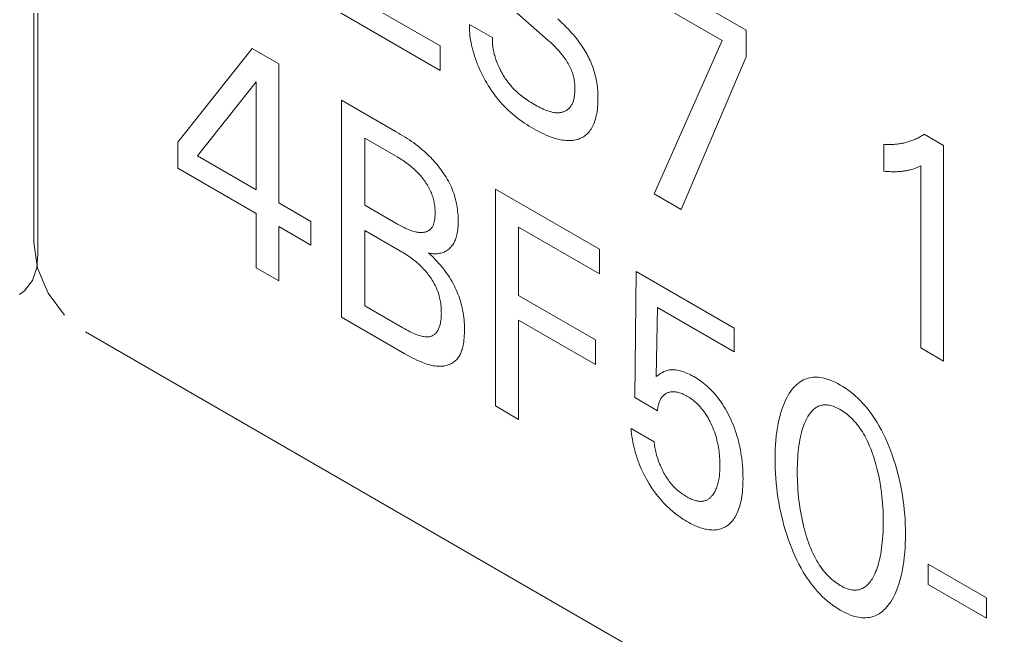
# Model space of a CAD drawing. Header units: inches. Extents: x 67578 to 72421, y -34894 to -31675.
# Drawn here: x 69713.42 to 69722.22, y -33406.03 to -33400.5 of the extents above; entities that cross this region are included whole.
import ezdxf

# ---------------------------------------------------------------- set-up
doc = ezdxf.new("R2010")
doc.units = ezdxf.units.IN
doc.header["$MEASUREMENT"] = 0

# ---------------------------------------------------------------- blocks, each defined once
blk = doc.blocks.new('ET200S')
at = {"lineweight": 0}
for p, q in [((76.0996, 30.9937), (76.0996, -34.4898)), ((76.1225, -34.5561), (76.1225, 30.9274)), ((79.4737, -32.9169), (80.1225, -33.2915)), ((79.9878, -33.3509), (79.4737, -33.0541)), ((77.9312, -33.1122), (78.3946, -33.3798)), ((78.3946, -33.5187), (77.8006, -33.1757)), ((79.0055, -33.3497), (78.8134, -33.1798)), ((78.5603, -33.2594), (78.6916, -33.3351)), ((80.1225, -33.2915), (80.1225, -33.4417)), ((76.9123, -33.9236), (77.3331, -33.3957)), ((77.3331, -33.3957), (77.484, -33.4828)), ((78.3946, -33.3798), (78.3946, -33.5187)), ((79.6029, -34.2163), (79.9878, -33.3509)), ((80.1225, -33.4417), (79.7565, -34.3049)), ((77.484, -33.4828), (77.484, -34.2675)), ((77.3561, -33.5835), (77.0239, -34.0019)), ((77.3561, -34.1937), (77.3561, -33.5835)), ((77.8378, -33.6871), (78.147, -33.8656)), ((77.8378, -34.9119), (77.8378, -33.6871)), ((81.1292, -33.8796), (81.2374, -33.9421)), ((76.9123, -34.0711), (76.9123, -33.9236)), ((77.9684, -33.9014), (77.9684, -34.2798)), ((80.9005, -34.0887), (80.9005, -33.936)), ((81.2374, -33.9421), (81.2374, -35.1599)), ((77.0239, -34.0019), (77.3561, -34.1937)), ((81.1095, -35.0861), (81.1095, -34.0575)), ((77.3561, -34.3274), (76.9123, -34.0711)), ((78.7071, -34.189), (79.2951, -34.5285)), ((78.7071, -35.4138), (78.7071, -34.189)), ((79.7565, -34.3049), (79.6029, -34.2163)), ((77.484, -34.2675), (77.6646, -34.3718)), ((77.9684, -34.2798), (78.1542, -34.3871)), ((77.3561, -34.6338), (77.3561, -34.3274)), ((77.6646, -34.3718), (77.6646, -34.5055)), ((77.484, -34.4012), (77.484, -34.7076)), ((77.6646, -34.5055), (77.484, -34.4012)), ((77.9684, -34.4222), (77.9684, -34.8484)), ((79.2951, -34.6673), (78.8377, -34.4033)), ((78.8377, -34.4033), (78.8377, -34.7896)), ((76.1202, -34.635), (76.0996, -34.4898)), ((76.1157, -34.6315), (76.1225, -34.5561)), ((79.2951, -34.5285), (79.2951, -34.6673)), ((76.0918, -34.7048), (76.1157, -34.6315)), ((76.1796, -34.7764), (76.1202, -34.635)), ((77.484, -34.7076), (77.3561, -34.6338)), ((79.4946, -35.3667), (79.5028, -34.6553)), ((79.5028, -34.6553), (80.0555, -34.9744)), ((76.0476, -34.7641), (76.0918, -34.7048)), ((76.0189, -34.785), (76.0476, -34.7641)), ((76.2734, -34.9019), (76.1796, -34.7764)), ((78.8377, -34.7896), (79.2714, -35.0399)), ((77.9684, -34.8484), (78.1842, -34.973)), ((79.6225, -34.8581), (79.6151, -35.2479)), ((80.0555, -35.1081), (79.6225, -34.8581)), ((78.1957, -35.1185), (77.8378, -34.9119)), ((79.2714, -35.1788), (78.8377, -34.9284)), ((78.8377, -34.9284), (78.8377, -35.4892)), ((76.3911, -34.9946), (86.2906, -40.71)), ((80.0555, -34.9744), (80.0555, -35.1081)), ((79.2714, -35.0399), (79.2714, -35.1788)), ((81.2374, -35.1599), (81.1095, -35.0861)), ((79.6225, -35.4405), (79.4946, -35.3667)), ((78.8377, -35.4892), (78.7071, -35.4138)), ((79.473, -35.5408), (79.6036, -35.6162)), ((81.1522, -36.3072), (81.481, -36.497)), ((81.1522, -36.4226), (81.1522, -36.3072)), ((81.481, -36.6125), (81.1522, -36.4226)), ((81.481, -36.497), (81.481, -36.6125))]:
    blk.add_line(p, q, dxfattribs=at)
for points in [[(79.2863, -33.6724), (79.2861, -33.6625), (79.2858, -33.6525), (79.2853, -33.6424), (79.2847, -33.6322), (79.2838, -33.622), (79.2827, -33.6116), (79.2814, -33.6012), (79.2798, -33.5907), (79.278, -33.58), (79.2761, -33.5704), (79.2741, -33.5607), (79.2718, -33.5509), (79.2692, -33.5411), (79.2665, -33.5312), (79.2635, -33.5213), (79.2603, -33.5114), (79.2569, -33.5015), (79.2532, -33.4916), (79.2494, -33.4821), (79.2454, -33.4725), (79.2412, -33.463), (79.2368, -33.4535), (79.2321, -33.4441), (79.2273, -33.4347), (79.2224, -33.4254), (79.2172, -33.4163), (79.2118, -33.4072), (79.2048, -33.3958), (79.1975, -33.3846), (79.1899, -33.3735), (79.1822, -33.3627), (79.1743, -33.3521), (79.1662, -33.3416), (79.1567, -33.3298), (79.147, -33.3182), (79.1372, -33.3068), (79.1272, -33.2957), (79.1171, -33.2848), (79.1069, -33.2741), (79.0949, -33.2619), (79.0829, -33.25), (79.0708, -33.2383), (79.0585, -33.2269)], [(78.5603, -33.2594), (78.56, -33.2715), (78.5602, -33.2839), (78.5607, -33.2965), (78.5617, -33.3093), (78.563, -33.3223), (78.5647, -33.3355), (78.5668, -33.3488), (78.5693, -33.3622), (78.5721, -33.3758), (78.5757, -33.3912), (78.5798, -33.4067), (78.5843, -33.4222), (78.5892, -33.4378), (78.5945, -33.4535), (78.6002, -33.4691), (78.6063, -33.4848), (78.6127, -33.5003), (78.6194, -33.5156), (78.6265, -33.5307), (78.6339, -33.5457), (78.6416, -33.5606), (78.6496, -33.5754), (78.6579, -33.5899), (78.6665, -33.6042), (78.6753, -33.6183), (78.6845, -33.6322), (78.6939, -33.6457), (78.7035, -33.659), (78.7134, -33.6719), (78.7235, -33.6845), (78.7338, -33.6967), (78.7455, -33.7097), (78.7574, -33.7223), (78.7694, -33.7344), (78.7817, -33.746), (78.7942, -33.7572), (78.8068, -33.768), (78.8195, -33.7784), (78.8324, -33.7884), (78.8453, -33.798), (78.8583, -33.8073), (78.8713, -33.8162), (78.8844, -33.8247), (78.8975, -33.8329), (78.9106, -33.8408), (78.9236, -33.8484), (78.9379, -33.8564), (78.9521, -33.864), (78.9662, -33.8712), (78.9803, -33.878), (78.9943, -33.8843), (79.0083, -33.8902), (79.0222, -33.8955), (79.033, -33.8992), (79.0438, -33.9027), (79.0545, -33.9057), (79.0652, -33.9084), (79.0757, -33.9106), (79.0862, -33.9125), (79.0965, -33.9138), (79.1068, -33.9148), (79.1162, -33.9152), (79.1254, -33.9153), (79.1345, -33.9149), (79.1435, -33.9141), (79.1522, -33.9128), (79.1608, -33.9111), (79.1692, -33.909), (79.1773, -33.9064), (79.1843, -33.9037), (79.1911, -33.9006), (79.1978, -33.8973), (79.2042, -33.8935), (79.2104, -33.8894), (79.2164, -33.8849), (79.2221, -33.8801), (79.2276, -33.875), (79.2329, -33.8694), (79.2379, -33.8636), (79.2427, -33.8572), (79.2473, -33.8504), (79.2516, -33.8433), (79.2556, -33.8359), (79.2593, -33.8282), (79.2628, -33.8201), (79.266, -33.8119), (79.269, -33.8033), (79.2717, -33.7946), (79.2742, -33.7856), (79.2769, -33.774), (79.2793, -33.7622), (79.2813, -33.7501), (79.2829, -33.7377), (79.2842, -33.7251), (79.2852, -33.7122), (79.2859, -33.6991), (79.2862, -33.6858), (79.2863, -33.6724)], [(78.8213, -33.6347), (78.8153, -33.6289), (78.8093, -33.6228), (78.8035, -33.6166), (78.7977, -33.6101), (78.7931, -33.6048), (78.7886, -33.5993), (78.7841, -33.5937), (78.7796, -33.5879), (78.7753, -33.5821), (78.771, -33.5762), (78.7668, -33.5701), (78.7627, -33.564), (78.7586, -33.5578), (78.7546, -33.5515), (78.7508, -33.5451), (78.747, -33.5387), (78.7433, -33.5322), (78.7397, -33.5256), (78.7362, -33.519), (78.7328, -33.5123), (78.7295, -33.5056), (78.7264, -33.4989), (78.7233, -33.4921), (78.7204, -33.4853), (78.7174, -33.4782), (78.7146, -33.4711), (78.7119, -33.464), (78.7094, -33.4568), (78.707, -33.4497), (78.7048, -33.4426), (78.7027, -33.4355), (78.7007, -33.4284), (78.699, -33.4213), (78.6973, -33.4143), (78.6959, -33.4073), (78.6948, -33.4015), (78.6938, -33.3956), (78.6929, -33.3899), (78.6922, -33.3841), (78.6916, -33.3784), (78.6911, -33.3728), (78.6908, -33.3672), (78.6905, -33.3617), (78.6905, -33.3562), (78.6905, -33.3508), (78.6907, -33.3455), (78.6911, -33.3403), (78.6916, -33.3351)], [(79.0055, -33.3497), (79.0134, -33.3568), (79.0213, -33.364), (79.0291, -33.3714), (79.0369, -33.379), (79.0447, -33.3867), (79.0523, -33.3946), (79.0598, -33.4028), (79.0673, -33.4111), (79.0746, -33.4197), (79.0819, -33.4286), (79.0889, -33.4377), (79.094, -33.4444), (79.0989, -33.4513), (79.1037, -33.4583), (79.1084, -33.4654), (79.1129, -33.4726), (79.1173, -33.4799), (79.1215, -33.4872), (79.1254, -33.4947), (79.1292, -33.5021), (79.1327, -33.5097), (79.136, -33.5172), (79.139, -33.5248), (79.1416, -33.5321), (79.144, -33.5393), (79.1461, -33.5466), (79.148, -33.5539), (79.1496, -33.5612), (79.151, -33.5684), (79.1523, -33.5756), (79.1533, -33.5827), (79.1541, -33.5899), (79.1548, -33.5969), (79.1553, -33.6039), (79.1557, -33.6109), (79.1559, -33.6186), (79.156, -33.6262), (79.1559, -33.6337), (79.1556, -33.6411), (79.1551, -33.6483), (79.1544, -33.6554), (79.1535, -33.6623), (79.1524, -33.6691), (79.1511, -33.6757), (79.1499, -33.681), (79.1486, -33.6861), (79.1471, -33.6911), (79.1455, -33.6959), (79.1437, -33.7006), (79.1418, -33.7052), (79.1397, -33.7095), (79.1375, -33.7137), (79.1351, -33.7177), (79.1326, -33.7216), (79.1299, -33.7252), (79.1271, -33.7286), (79.1242, -33.7318), (79.1211, -33.7349), (79.1179, -33.7377), (79.1146, -33.7404), (79.1111, -33.7428), (79.1075, -33.7451), (79.1038, -33.7472), (79.1, -33.7491), (79.0961, -33.7508), (79.0921, -33.7524), (79.088, -33.7538), (79.0838, -33.7549), (79.0796, -33.7559), (79.0752, -33.7568), (79.0708, -33.7574), (79.0663, -33.7578), (79.0618, -33.7581), (79.0572, -33.7582), (79.0526, -33.7581), (79.0466, -33.7578), (79.0405, -33.7571), (79.0344, -33.7562), (79.0282, -33.755), (79.0219, -33.7536), (79.0156, -33.7519), (79.0093, -33.75), (79.0029, -33.7479), (78.9965, -33.7456), (78.99, -33.743), (78.9806, -33.7391), (78.9713, -33.7349), (78.9618, -33.7303), (78.9523, -33.7255), (78.9428, -33.7204), (78.9332, -33.715), (78.9236, -33.7095), (78.9149, -33.7044), (78.9061, -33.6991), (78.8974, -33.6936), (78.8887, -33.6879), (78.88, -33.6821), (78.8714, -33.6761), (78.8628, -33.6698), (78.8543, -33.6633), (78.8459, -33.6566), (78.8376, -33.6496), (78.8294, -33.6423), (78.8213, -33.6347)], [(78.3283, -34.5493), (78.3352, -34.5509), (78.3421, -34.5522), (78.3488, -34.5533), (78.3555, -34.554), (78.3621, -34.5543), (78.3686, -34.5544), (78.375, -34.5542), (78.3813, -34.5537), (78.3875, -34.5528), (78.3935, -34.5517), (78.3995, -34.5503), (78.4053, -34.5486), (78.411, -34.5466), (78.4165, -34.5444), (78.4219, -34.5419), (78.4274, -34.5389), (78.4327, -34.5356), (78.4378, -34.5321), (78.4428, -34.5283), (78.4476, -34.5241), (78.4521, -34.5197), (78.4565, -34.515), (78.4607, -34.5101), (78.4646, -34.5049), (78.4683, -34.4994), (78.4718, -34.4936), (78.475, -34.4876), (78.478, -34.4814), (78.4809, -34.4747), (78.4834, -34.4677), (78.4858, -34.4605), (78.4879, -34.453), (78.4897, -34.4453), (78.4913, -34.4374), (78.4927, -34.4293), (78.494, -34.4197), (78.4951, -34.4097), (78.4959, -34.3996), (78.4964, -34.3892), (78.4967, -34.3786), (78.4967, -34.3679), (78.4966, -34.3573), (78.4962, -34.3467), (78.4955, -34.3359), (78.4947, -34.3249), (78.4936, -34.3139), (78.4922, -34.3028), (78.4906, -34.2916), (78.4887, -34.2804), (78.4865, -34.2691), (78.484, -34.2578), (78.4813, -34.2464), (78.4782, -34.2351), (78.4748, -34.2237), (78.4711, -34.2124), (78.467, -34.2011), (78.4626, -34.1898), (78.4579, -34.1786), (78.4526, -34.1671), (78.447, -34.1557), (78.441, -34.1444), (78.4347, -34.1331), (78.4281, -34.122), (78.4212, -34.1111), (78.414, -34.1002), (78.4067, -34.0896), (78.399, -34.0791), (78.3912, -34.0687), (78.3832, -34.0586), (78.3751, -34.0487), (78.3668, -34.0389), (78.3584, -34.0294), (78.3499, -34.0202), (78.3413, -34.0112), (78.3296, -33.9994), (78.3178, -33.9881), (78.3059, -33.9772), (78.2939, -33.9667), (78.2819, -33.9566), (78.2698, -33.9469), (78.2576, -33.9376), (78.2454, -33.9286), (78.2331, -33.9198), (78.2208, -33.9114), (78.2085, -33.9032), (78.1962, -33.8953), (78.1839, -33.8876), (78.1716, -33.8801), (78.1593, -33.8728), (78.147, -33.8656)], [(81.1292, -33.8796), (81.1241, -33.8829), (81.119, -33.8862), (81.1138, -33.8893), (81.1086, -33.8923), (81.1033, -33.8953), (81.098, -33.8981), (81.0926, -33.9009), (81.0872, -33.9035), (81.0817, -33.9061), (81.0762, -33.9086), (81.0706, -33.9109), (81.0649, -33.9132), (81.0593, -33.9154), (81.0537, -33.9174), (81.048, -33.9193), (81.0423, -33.9212), (81.0366, -33.9229), (81.0308, -33.9245), (81.025, -33.9261), (81.0191, -33.9275), (81.0132, -33.9289), (81.0073, -33.9301), (81.0013, -33.9313), (80.9952, -33.9323), (80.9891, -33.9333), (80.983, -33.9341), (80.9769, -33.9349), (80.9707, -33.9355), (80.9645, -33.9361), (80.9583, -33.9365), (80.952, -33.9369), (80.9457, -33.9371), (80.9394, -33.9373), (80.933, -33.9373), (80.9265, -33.9373), (80.9201, -33.9371), (80.9136, -33.9368), (80.9071, -33.9365), (80.9005, -33.936)], [(77.9684, -33.9014), (78.1547, -34.009), (78.1624, -34.0136), (78.1701, -34.0183), (78.1779, -34.0232), (78.1856, -34.0282), (78.1934, -34.0333), (78.2011, -34.0386), (78.2088, -34.0442), (78.2164, -34.0499), (78.2241, -34.0558), (78.2316, -34.0619), (78.2392, -34.0683), (78.2467, -34.075), (78.2541, -34.0819), (78.2615, -34.089), (78.2687, -34.0965), (78.2742, -34.1023), (78.2795, -34.1082), (78.2848, -34.1144), (78.29, -34.1206), (78.2951, -34.127), (78.3001, -34.1335), (78.305, -34.1401), (78.3098, -34.1469), (78.3144, -34.1537), (78.3188, -34.1607), (78.3232, -34.1677), (78.3273, -34.1748), (78.3312, -34.182), (78.335, -34.1892), (78.3385, -34.1965), (78.3418, -34.2038), (78.3449, -34.2111), (78.3477, -34.2184), (78.3503, -34.2257), (78.3527, -34.233), (78.3548, -34.2404), (78.3568, -34.2477), (78.3586, -34.2551), (78.3601, -34.2624), (78.3615, -34.2697), (78.3627, -34.2769), (78.3637, -34.2842), (78.3645, -34.2913), (78.3652, -34.2985), (78.3657, -34.3055), (78.366, -34.3126), (78.3662, -34.3195), (78.3662, -34.3264), (78.366, -34.3331), (78.3657, -34.3398), (78.3653, -34.3464), (78.3646, -34.3528), (78.3638, -34.3591), (78.3629, -34.3652), (78.3617, -34.3711), (78.3603, -34.3769), (78.3591, -34.3813), (78.3578, -34.3856), (78.3563, -34.3898), (78.3546, -34.3938), (78.3529, -34.3976), (78.351, -34.4013), (78.3489, -34.4048), (78.3467, -34.4081), (78.3443, -34.4112), (78.3418, -34.414), (78.3392, -34.4167), (78.3364, -34.4191), (78.3335, -34.4214), (78.3304, -34.4234), (78.3272, -34.4253), (78.3239, -34.4269), (78.3205, -34.4284), (78.317, -34.4297), (78.3134, -34.4308), (78.3096, -34.4318), (78.3058, -34.4326), (78.3019, -34.4332), (78.298, -34.4337), (78.294, -34.434), (78.2899, -34.4342), (78.2857, -34.4342), (78.2815, -34.4341), (78.2773, -34.4338), (78.273, -34.4334), (78.2687, -34.4329), (78.2618, -34.4318), (78.2548, -34.4304), (78.2478, -34.4287), (78.2408, -34.4267), (78.2337, -34.4245), (78.2265, -34.422), (78.2194, -34.4193), (78.2122, -34.4163), (78.205, -34.4132), (78.1977, -34.4099), (78.1905, -34.4064), (78.1832, -34.4028), (78.176, -34.399), (78.1687, -34.3952), (78.1615, -34.3912), (78.1542, -34.3871)], [(80.9005, -34.0887), (80.9089, -34.0893), (80.9174, -34.0898), (80.9258, -34.0903), (80.9342, -34.0906), (80.9425, -34.0909), (80.9508, -34.091), (80.9591, -34.0911), (80.9656, -34.091), (80.972, -34.0909), (80.9783, -34.0906), (80.9847, -34.0903), (80.991, -34.0899), (80.9972, -34.0894), (81.0035, -34.0888), (81.0096, -34.0881), (81.0151, -34.0874), (81.0205, -34.0866), (81.0258, -34.0857), (81.0312, -34.0847), (81.0364, -34.0837), (81.0417, -34.0825), (81.0469, -34.0812), (81.052, -34.0799), (81.058, -34.0782), (81.064, -34.0763), (81.0698, -34.0744), (81.0747, -34.0726), (81.0795, -34.0708), (81.0843, -34.0689), (81.089, -34.0669), (81.0959, -34.0639), (81.1028, -34.0608), (81.1095, -34.0575)], [(77.9684, -34.4222), (78.1716, -34.5396), (78.18, -34.5446), (78.1884, -34.5497), (78.1968, -34.5549), (78.2052, -34.5604), (78.2136, -34.566), (78.2219, -34.5718), (78.2303, -34.5777), (78.2386, -34.5839), (78.2469, -34.5904), (78.2551, -34.597), (78.2633, -34.6039), (78.2715, -34.6111), (78.2796, -34.6186), (78.2876, -34.6264), (78.2955, -34.6345), (78.3014, -34.6408), (78.3072, -34.6472), (78.313, -34.6538), (78.3186, -34.6605), (78.3242, -34.6674), (78.3296, -34.6745), (78.335, -34.6817), (78.3401, -34.689), (78.3452, -34.6964), (78.35, -34.7039), (78.3547, -34.7115), (78.3592, -34.7192), (78.3635, -34.7269), (78.3675, -34.7348), (78.3713, -34.7427), (78.3749, -34.7506), (78.3783, -34.759), (78.3815, -34.7674), (78.3844, -34.7759), (78.387, -34.7843), (78.3894, -34.7928), (78.3916, -34.8012), (78.3935, -34.8097), (78.3951, -34.8181), (78.3966, -34.8264), (78.3978, -34.8348), (78.3989, -34.843), (78.3997, -34.8512), (78.4004, -34.8593), (78.4009, -34.8673), (78.4012, -34.8753), (78.4013, -34.8831), (78.4014, -34.8916), (78.4012, -34.8999), (78.4008, -34.9081), (78.4003, -34.9161), (78.3995, -34.9239), (78.3985, -34.9316), (78.3973, -34.9391), (78.3959, -34.9465), (78.3943, -34.9537), (78.3929, -34.959), (78.3913, -34.9642), (78.3896, -34.9693), (78.3878, -34.9742), (78.3858, -34.979), (78.3836, -34.9836), (78.3812, -34.988), (78.3787, -34.9922), (78.376, -34.9961), (78.3731, -34.9999), (78.3705, -35.0028), (78.3678, -35.0056), (78.3649, -35.0082), (78.3619, -35.0106), (78.3588, -35.0128), (78.3556, -35.0148), (78.3522, -35.0166), (78.3488, -35.0182), (78.3452, -35.0196), (78.3415, -35.0208), (78.3378, -35.0217), (78.3331, -35.0226), (78.3284, -35.0231), (78.3236, -35.0234), (78.3186, -35.0233), (78.3136, -35.0231), (78.3085, -35.0226), (78.3034, -35.0219), (78.2981, -35.021), (78.291, -35.0195), (78.2838, -35.0177), (78.2765, -35.0156), (78.2691, -35.0133), (78.2618, -35.0106), (78.2544, -35.0078), (78.2469, -35.0048), (78.2365, -35.0002), (78.2261, -34.9953), (78.2156, -34.9901), (78.2051, -34.9846), (78.1947, -34.9789), (78.1842, -34.973)], [(78.1957, -35.1185), (78.2092, -35.1262), (78.2229, -35.1337), (78.2365, -35.141), (78.2501, -35.148), (78.2638, -35.1546), (78.2774, -35.1608), (78.2909, -35.1665), (78.3003, -35.1702), (78.3097, -35.1736), (78.3191, -35.1768), (78.3283, -35.1797), (78.3376, -35.1822), (78.3467, -35.1844), (78.3558, -35.1862), (78.3648, -35.1877), (78.3737, -35.1888), (78.3825, -35.1895), (78.3893, -35.1897), (78.396, -35.1897), (78.4026, -35.1895), (78.4091, -35.1889), (78.4155, -35.1881), (78.4219, -35.1871), (78.4281, -35.1857), (78.4342, -35.1841), (78.4401, -35.1823), (78.446, -35.1802), (78.4516, -35.1777), (78.4571, -35.1751), (78.4625, -35.1721), (78.4677, -35.1689), (78.4727, -35.1654), (78.4775, -35.1616), (78.4821, -35.1576), (78.4864, -35.1532), (78.4906, -35.1486), (78.4946, -35.1437), (78.4983, -35.1384), (78.5018, -35.1329), (78.5051, -35.1271), (78.5082, -35.121), (78.5111, -35.1147), (78.5137, -35.1082), (78.5161, -35.1014), (78.5184, -35.0944), (78.5204, -35.0873), (78.5223, -35.0799), (78.5239, -35.0724), (78.526, -35.0617), (78.5277, -35.0508), (78.529, -35.0396), (78.5301, -35.0282), (78.531, -35.0167), (78.5315, -35.0049), (78.5318, -34.993), (78.5319, -34.981), (78.5318, -34.9679), (78.5313, -34.9546), (78.5306, -34.9413), (78.5295, -34.9278), (78.5281, -34.9142), (78.5263, -34.9005), (78.5242, -34.8866), (78.5216, -34.8726), (78.5193, -34.8614), (78.5167, -34.8502), (78.5139, -34.8389), (78.5107, -34.8275), (78.5073, -34.8161), (78.5036, -34.8047), (78.4996, -34.7933), (78.4953, -34.7819), (78.4907, -34.7705), (78.4854, -34.7582), (78.4797, -34.7459), (78.4737, -34.7337), (78.4673, -34.7216), (78.4607, -34.7097), (78.4538, -34.6979), (78.4467, -34.6863), (78.4392, -34.6749), (78.4313, -34.6634), (78.4231, -34.652), (78.4147, -34.6409), (78.4062, -34.6301), (78.3972, -34.6192), (78.388, -34.6086), (78.3786, -34.5983), (78.3692, -34.5882), (78.3591, -34.578), (78.3489, -34.5681), (78.3387, -34.5585), (78.3283, -34.5493)], [(80.1009, -35.7314), (80.0981, -35.7074), (80.0959, -35.6919), (80.0934, -35.6764), (80.0906, -35.6607), (80.0874, -35.6449), (80.0839, -35.629), (80.08, -35.613), (80.0758, -35.597), (80.0715, -35.5822), (80.0669, -35.5674), (80.062, -35.5525), (80.0567, -35.5377), (80.051, -35.5228), (80.045, -35.508), (80.0386, -35.4933), (80.0325, -35.4802), (80.0262, -35.4671), (80.0196, -35.4542), (80.0126, -35.4414), (80.0054, -35.4288), (79.9979, -35.4163), (79.9901, -35.4041), (79.982, -35.3921), (79.9748, -35.3821), (79.9674, -35.3722), (79.9599, -35.3626), (79.9521, -35.3532), (79.9442, -35.3441), (79.9362, -35.3352), (79.928, -35.3266), (79.9198, -35.3183), (79.9114, -35.3103), (79.9022, -35.302), (79.893, -35.294), (79.8837, -35.2864), (79.8743, -35.2792), (79.8649, -35.2722), (79.8554, -35.2656), (79.8459, -35.2594), (79.8363, -35.2534), (79.8268, -35.2478), (79.818, -35.2428), (79.8092, -35.2381), (79.8004, -35.2337), (79.7917, -35.2296), (79.7829, -35.2258), (79.7743, -35.2224), (79.7656, -35.2193), (79.7577, -35.2168), (79.7499, -35.2146), (79.7421, -35.2127), (79.7344, -35.2112), (79.7268, -35.21), (79.7193, -35.2092), (79.712, -35.2088), (79.7058, -35.2088), (79.6997, -35.2091), (79.6938, -35.2096), (79.6879, -35.2104), (79.6822, -35.2115), (79.6766, -35.2129), (79.6711, -35.2145), (79.6658, -35.2164), (79.6579, -35.2199), (79.6502, -35.2238), (79.6417, -35.2289), (79.6333, -35.2343), (79.6241, -35.2409), (79.6151, -35.2479)], [(80.9397, -36.5187), (80.9477, -36.5059), (80.9551, -36.4925), (80.9622, -36.4787), (80.9687, -36.4644), (80.9749, -36.4496), (80.9806, -36.4344), (80.986, -36.4189), (80.992, -36.3989), (80.9975, -36.3784), (81.0024, -36.3573), (81.0067, -36.3358), (81.0105, -36.3138), (81.0137, -36.2914), (81.0166, -36.2665), (81.019, -36.2411), (81.0208, -36.2154), (81.022, -36.1893), (81.0227, -36.1629), (81.0229, -36.1362), (81.0227, -36.1096), (81.022, -36.0828), (81.0207, -36.0556), (81.0189, -36.0282), (81.0165, -36.0006), (81.0135, -35.9726), (81.0103, -35.9469), (81.0065, -35.9209), (81.0021, -35.8947), (80.9971, -35.8683), (80.9915, -35.8418), (80.9854, -35.8152), (80.979, -35.7901), (80.9721, -35.765), (80.9645, -35.7397), (80.9564, -35.7145), (80.9477, -35.6892), (80.9384, -35.6638), (80.9294, -35.6408), (80.9198, -35.6179), (80.9096, -35.5951), (80.8989, -35.5725), (80.8875, -35.5501), (80.8754, -35.528), (80.8627, -35.5063), (80.8522, -35.4896), (80.8412, -35.4731), (80.8299, -35.457), (80.8182, -35.4413), (80.8061, -35.426), (80.7938, -35.4113), (80.7811, -35.3971), (80.7682, -35.3835), (80.7546, -35.3701), (80.7408, -35.3574), (80.7268, -35.3454), (80.7126, -35.334), (80.6983, -35.3234), (80.6839, -35.3134), (80.6694, -35.304), (80.6549, -35.2953), (80.6404, -35.2873), (80.626, -35.28), (80.6116, -35.2734), (80.5974, -35.2676), (80.5861, -35.2635), (80.5748, -35.26), (80.5637, -35.257), (80.5527, -35.2546), (80.5419, -35.2528), (80.5316, -35.2517), (80.5214, -35.2512), (80.5114, -35.2512), (80.5015, -35.2518), (80.4919, -35.2529), (80.4825, -35.2546), (80.4734, -35.2568), (80.4645, -35.2596), (80.4558, -35.2628), (80.4474, -35.2666), (80.4374, -35.2719), (80.4278, -35.2779), (80.4186, -35.2846), (80.4099, -35.292), (80.4015, -35.2999), (80.3934, -35.3083), (80.3858, -35.3173), (80.3784, -35.3267), (80.3714, -35.3365), (80.3689, -35.3402)], [(79.6225, -35.4405), (79.6232, -35.4335), (79.624, -35.4265), (79.6251, -35.4197), (79.6264, -35.413), (79.6279, -35.4065), (79.6296, -35.4002), (79.6316, -35.3941), (79.6333, -35.3893), (79.6352, -35.3847), (79.6373, -35.3802), (79.6395, -35.376), (79.6419, -35.3718), (79.6444, -35.3679), (79.647, -35.3642), (79.6499, -35.3607), (79.6528, -35.3574), (79.6559, -35.3543), (79.6592, -35.3515), (79.6625, -35.3488), (79.6661, -35.3464), (79.6697, -35.3441), (79.6734, -35.3421), (79.6773, -35.3402), (79.6816, -35.3385), (79.686, -35.3369), (79.6906, -35.3356), (79.6952, -35.3346), (79.7, -35.3338), (79.7049, -35.3332), (79.7099, -35.333), (79.7149, -35.333), (79.7201, -35.3333), (79.7254, -35.3339), (79.7307, -35.3348), (79.7361, -35.3359), (79.7416, -35.3372), (79.7471, -35.3389), (79.7539, -35.3412), (79.7609, -35.3439), (79.7679, -35.3469), (79.7749, -35.3503), (79.7819, -35.3539), (79.7889, -35.3578), (79.7961, -35.3621), (79.8032, -35.3666), (79.8103, -35.3714), (79.8174, -35.3765), (79.8244, -35.3818), (79.8314, -35.3875), (79.8383, -35.3935), (79.8452, -35.3997), (79.8514, -35.4059), (79.8576, -35.4122), (79.8637, -35.4189), (79.8697, -35.4257), (79.8755, -35.4328), (79.8812, -35.4401), (79.8867, -35.4475), (79.8921, -35.4552), (79.8982, -35.4646), (79.9041, -35.4741), (79.9097, -35.4839), (79.9151, -35.4938), (79.9202, -35.5038), (79.925, -35.5139), (79.9297, -35.5241), (79.9346, -35.5358), (79.9393, -35.5476), (79.9437, -35.5593), (79.9477, -35.5711), (79.9514, -35.5828), (79.9548, -35.5945), (79.9577, -35.6053), (79.9604, -35.6161), (79.9627, -35.6268), (79.9649, -35.6374), (79.9668, -35.648), (79.9685, -35.6585), (79.9699, -35.6689), (79.9713, -35.6804), (79.9725, -35.6918), (79.9734, -35.7032), (79.9741, -35.7144), (79.9746, -35.7255), (79.9749, -35.7364), (79.975, -35.7473), (79.9749, -35.7595), (79.9745, -35.7715), (79.9739, -35.7834), (79.973, -35.7951), (79.9719, -35.8066)], [(80.3689, -35.3402), (80.3614, -35.3522), (80.3542, -35.3647), (80.3475, -35.3777), (80.3411, -35.391), (80.3352, -35.4048), (80.3296, -35.419), (80.3245, -35.4336), (80.3183, -35.4531), (80.3127, -35.4732), (80.3077, -35.4938), (80.3034, -35.515), (80.2995, -35.5365), (80.2963, -35.5585), (80.2933, -35.583), (80.2909, -35.608), (80.2891, -35.6333), (80.2879, -35.659), (80.2871, -35.685), (80.2869, -35.7113), (80.2871, -35.7383), (80.2878, -35.7656), (80.289, -35.7932), (80.2908, -35.821), (80.2932, -35.8491), (80.2961, -35.8775), (80.2993, -35.9036), (80.3031, -35.9299), (80.3074, -35.9564), (80.3123, -35.9831), (80.3178, -36.01), (80.3239, -36.037), (80.3301, -36.0623), (80.3369, -36.0877), (80.3443, -36.1131), (80.3523, -36.1387), (80.3609, -36.1642), (80.3701, -36.1898), (80.3791, -36.2134), (80.3887, -36.2369), (80.3989, -36.2602), (80.4097, -36.2834), (80.4212, -36.3064), (80.4333, -36.3291), (80.4462, -36.3515), (80.4568, -36.3685), (80.4677, -36.3853), (80.4791, -36.4018), (80.4908, -36.4178), (80.5029, -36.4334), (80.5154, -36.4485), (80.5281, -36.463), (80.5412, -36.4769), (80.5548, -36.4904), (80.5686, -36.5033), (80.5827, -36.5155), (80.5969, -36.5269), (80.6113, -36.5377), (80.6258, -36.5479), (80.6403, -36.5573), (80.6549, -36.5661), (80.6695, -36.5742), (80.6841, -36.5816), (80.6986, -36.5882), (80.713, -36.594), (80.7245, -36.598), (80.7358, -36.6015), (80.747, -36.6044), (80.758, -36.6067), (80.7689, -36.6084), (80.7794, -36.6094), (80.7897, -36.6098), (80.7998, -36.6096), (80.8096, -36.6088), (80.8193, -36.6075), (80.8287, -36.6055), (80.8379, -36.6031), (80.8468, -36.6001), (80.8555, -36.5966), (80.8639, -36.5926), (80.8739, -36.5869), (80.8836, -36.5804), (80.8927, -36.5733), (80.9015, -36.5655), (80.9099, -36.5572), (80.9179, -36.5483), (80.9255, -36.5389), (80.9328, -36.529), (80.9397, -36.5187)], [(80.4601, -36.1368), (80.4547, -36.1181), (80.4497, -36.0995), (80.4451, -36.081), (80.4408, -36.0626), (80.4369, -36.0442), (80.4334, -36.026), (80.4298, -36.0061), (80.4267, -35.9864), (80.4239, -35.9668), (80.4214, -35.9474), (80.4192, -35.928), (80.4174, -35.9088), (80.4157, -35.8878), (80.4143, -35.867), (80.4133, -35.8463), (80.4126, -35.8258), (80.4122, -35.8055), (80.412, -35.7853), (80.4122, -35.7655), (80.4126, -35.7459), (80.4133, -35.7266), (80.4144, -35.7074), (80.4157, -35.6884), (80.4174, -35.6697), (80.4193, -35.6529), (80.4215, -35.6363), (80.424, -35.62), (80.4269, -35.604), (80.4301, -35.5883), (80.4337, -35.5729), (80.4368, -35.561), (80.4401, -35.5493), (80.4437, -35.5379), (80.4475, -35.5267), (80.4517, -35.5158), (80.4561, -35.5052), (80.4607, -35.4948), (80.4643, -35.4875), (80.468, -35.4804), (80.472, -35.4735), (80.4761, -35.4668), (80.4804, -35.4603), (80.4849, -35.4541), (80.4896, -35.4482), (80.4945, -35.4426), (80.4997, -35.4373), (80.5052, -35.4324), (80.5109, -35.4278), (80.5159, -35.4243), (80.5211, -35.4211), (80.5265, -35.4181), (80.532, -35.4155), (80.5378, -35.4133), (80.5437, -35.4114), (80.5498, -35.4098), (80.556, -35.4087), (80.5624, -35.4079), (80.5689, -35.4075), (80.5756, -35.4076), (80.5818, -35.408), (80.5881, -35.4088), (80.5945, -35.41), (80.601, -35.4114), (80.6076, -35.4132), (80.6142, -35.4154), (80.6222, -35.4183), (80.6303, -35.4217), (80.6385, -35.4255), (80.6467, -35.4296), (80.6549, -35.4342), (80.6631, -35.4391), (80.6713, -35.4444), (80.6795, -35.45), (80.6876, -35.456), (80.6956, -35.4624), (80.7036, -35.469), (80.7114, -35.4761), (80.7192, -35.4834), (80.7268, -35.4911), (80.7342, -35.4992), (80.7424, -35.5086), (80.7503, -35.5183), (80.758, -35.5284), (80.7655, -35.5388), (80.7727, -35.5495), (80.7796, -35.5604), (80.7863, -35.5715), (80.7928, -35.5827), (80.7989, -35.5941), (80.8067, -35.6095), (80.814, -35.6249), (80.8208, -35.6405), (80.8272, -35.6561), (80.8332, -35.6719), (80.8388, -35.6876), (80.8441, -35.7033), (80.8491, -35.719), (80.8505, -35.7239)], [(79.473, -35.5408), (79.4743, -35.556), (79.476, -35.5713), (79.4781, -35.5868), (79.4806, -35.6025), (79.4834, -35.6184), (79.4867, -35.6344), (79.4904, -35.6504), (79.4942, -35.6653), (79.4983, -35.6802), (79.5029, -35.6951), (79.5077, -35.71), (79.513, -35.725), (79.5187, -35.7399), (79.5247, -35.7547), (79.531, -35.7692), (79.5376, -35.7836), (79.5446, -35.7979), (79.552, -35.812), (79.5596, -35.8261), (79.5676, -35.84), (79.5758, -35.8537), (79.5853, -35.8687), (79.5951, -35.8834), (79.6052, -35.8978), (79.6157, -35.9119), (79.6264, -35.9256), (79.6374, -35.9389), (79.6471, -35.95), (79.657, -35.9608), (79.667, -35.9713), (79.6772, -35.9815), (79.6875, -35.9912), (79.6979, -36.0007), (79.7084, -36.0097), (79.7198, -36.019), (79.7312, -36.0278), (79.7427, -36.0363), (79.7542, -36.0443), (79.7657, -36.052), (79.7773, -36.0592), (79.7889, -36.0661), (79.7993, -36.072), (79.8096, -36.0775), (79.82, -36.0827), (79.8303, -36.0876), (79.8405, -36.0921), (79.8508, -36.0963), (79.8609, -36.1), (79.8711, -36.1034), (79.8811, -36.1063), (79.8893, -36.1084), (79.8975, -36.1101), (79.9055, -36.1116), (79.9135, -36.1127), (79.9214, -36.1135), (79.9292, -36.1139), (79.9369, -36.114), (79.9444, -36.1138), (79.9518, -36.1132), (79.9591, -36.1123), (79.9663, -36.111), (79.9732, -36.1093), (79.9801, -36.1073), (79.9867, -36.105), (79.9932, -36.1023), (79.9995, -36.0993), (80.0057, -36.0959), (80.0117, -36.0923), (80.0174, -36.0883), (80.023, -36.0841), (80.0291, -36.0789), (80.0349, -36.0734), (80.0405, -36.0675), (80.0459, -36.0613), (80.051, -36.0547), (80.0558, -36.0479), (80.0604, -36.0407), (80.0648, -36.0332), (80.0689, -36.0255), (80.073, -36.0169), (80.0768, -36.008), (80.0804, -35.9989), (80.0837, -35.9895), (80.0867, -35.9798), (80.0895, -35.9699), (80.092, -35.9598), (80.0943, -35.9495), (80.0964, -35.9389), (80.0986, -35.9254), (80.1006, -35.9116), (80.1021, -35.8976), (80.1034, -35.8834), (80.1043, -35.8689), (80.105, -35.8543), (80.1054, -35.8394), (80.1056, -35.8245), (80.1054, -35.8062), (80.1049, -35.7878), (80.104, -35.7692), (80.1027, -35.7504), (80.1009, -35.7314)], [(79.9719, -35.8066), (79.97, -35.8207), (79.9688, -35.8284), (79.9673, -35.836), (79.9657, -35.8435), (79.964, -35.8509), (79.9621, -35.8581), (79.9599, -35.8651), (79.9576, -35.872), (79.9551, -35.8786), (79.9529, -35.884), (79.9506, -35.8892), (79.9481, -35.8942), (79.9455, -35.8991), (79.9427, -35.9039), (79.9399, -35.9085), (79.9368, -35.9129), (79.9336, -35.9171), (79.9303, -35.9212), (79.9274, -35.9245), (79.9244, -35.9276), (79.9214, -35.9306), (79.9182, -35.9334), (79.9148, -35.9361), (79.9114, -35.9386), (79.9079, -35.9409), (79.9043, -35.943), (79.9005, -35.945), (79.8967, -35.9467), (79.8927, -35.9482), (79.8888, -35.9494), (79.8848, -35.9504), (79.8808, -35.9511), (79.8766, -35.9517), (79.8724, -35.9521), (79.868, -35.9523), (79.8637, -35.9523), (79.8592, -35.9521), (79.8547, -35.9516), (79.8501, -35.951), (79.8455, -35.9502), (79.8401, -35.9489), (79.8345, -35.9475), (79.829, -35.9457), (79.8233, -35.9437), (79.8177, -35.9415), (79.812, -35.939), (79.8063, -35.9364), (79.8005, -35.9335), (79.7947, -35.9305), (79.7889, -35.9272), (79.7828, -35.9236), (79.7766, -35.9199), (79.7705, -35.9159), (79.7644, -35.9117), (79.7583, -35.9074), (79.7522, -35.9028), (79.7461, -35.8981), (79.7401, -35.8932), (79.7342, -35.8881), (79.7283, -35.8828), (79.7226, -35.8773), (79.7169, -35.8716), (79.7113, -35.8658), (79.7058, -35.8597), (79.7004, -35.8534), (79.6947, -35.8464), (79.6891, -35.8392), (79.6837, -35.8318), (79.6785, -35.8242), (79.6734, -35.8164), (79.6685, -35.8085), (79.6637, -35.8004), (79.6591, -35.7922), (79.6547, -35.7839), (79.6504, -35.7755), (79.6463, -35.767), (79.6424, -35.7584), (79.6386, -35.7498), (79.6345, -35.7399), (79.6307, -35.7301), (79.6271, -35.7202), (79.6237, -35.7103), (79.6206, -35.7004), (79.6177, -35.6906), (79.6151, -35.6809), (79.613, -35.6724), (79.611, -35.664), (79.6093, -35.6558), (79.6078, -35.6476), (79.6064, -35.6395), (79.6053, -35.6316), (79.6043, -35.6238), (79.6036, -35.6162)], [(80.8505, -35.7239), (80.8566, -35.745), (80.8622, -35.766), (80.8673, -35.7869), (80.8719, -35.8076), (80.8761, -35.8283), (80.8797, -35.8479), (80.8829, -35.8673), (80.8858, -35.8866), (80.8883, -35.9058), (80.8905, -35.9249), (80.8924, -35.9439), (80.8941, -35.9646), (80.8955, -35.9851), (80.8965, -36.0055), (80.8972, -36.0257), (80.8976, -36.0458), (80.8978, -36.0657), (80.8977, -36.0857), (80.8972, -36.1056), (80.8965, -36.1253), (80.8955, -36.1448), (80.8941, -36.164), (80.8924, -36.1831), (80.8906, -36.2002), (80.8884, -36.217), (80.886, -36.2336), (80.8831, -36.25), (80.88, -36.266), (80.8764, -36.2818), (80.8734, -36.2939), (80.8701, -36.3058), (80.8666, -36.3175), (80.8628, -36.329), (80.8587, -36.3402), (80.8544, -36.3511), (80.8497, -36.3617), (80.8462, -36.3693), (80.8425, -36.3767), (80.8386, -36.3839), (80.8345, -36.3909), (80.8302, -36.3976), (80.8257, -36.4041), (80.8209, -36.4102), (80.816, -36.4161), (80.8108, -36.4216), (80.8053, -36.4268), (80.7995, -36.4316), (80.795, -36.435), (80.7902, -36.4382), (80.7853, -36.4411), (80.7802, -36.4437), (80.775, -36.446), (80.7697, -36.4481), (80.7642, -36.4498), (80.7585, -36.4512), (80.7527, -36.4523), (80.7468, -36.453), (80.7408, -36.4534), (80.7346, -36.4534), (80.7284, -36.4531), (80.7221, -36.4523), (80.7156, -36.4513), (80.7091, -36.4498), (80.7025, -36.4481), (80.6958, -36.446), (80.6878, -36.4431), (80.6796, -36.4397), (80.6714, -36.436), (80.6632, -36.4318), (80.6549, -36.4272), (80.6466, -36.4222), (80.6384, -36.4169), (80.6302, -36.4112), (80.622, -36.4051), (80.614, -36.3987), (80.606, -36.392), (80.5981, -36.3848), (80.5903, -36.3774), (80.5827, -36.3696), (80.5752, -36.3614), (80.567, -36.3518), (80.559, -36.3419), (80.5513, -36.3316), (80.5438, -36.3209), (80.5365, -36.3101), (80.5296, -36.299), (80.5229, -36.2876), (80.5164, -36.2762), (80.5103, -36.2646), (80.5024, -36.2489), (80.4951, -36.233), (80.4883, -36.2171), (80.4819, -36.201), (80.4759, -36.185), (80.4702, -36.1689), (80.465, -36.1528), (80.4601, -36.1368)]]:
    blk.add_lwpolyline(points, dxfattribs=at)

msp = doc.modelspace()

# ---------------------------------------------------------------- block references
at = {"xscale": 1.59100124616462, "yscale": 1.59100124616462, "zscale": 1.59100124616462}
msp.add_blockref('ET200S', (69592.4787, -33347.6241), dxfattribs=at)

doc.saveas('drawing.dxf')
